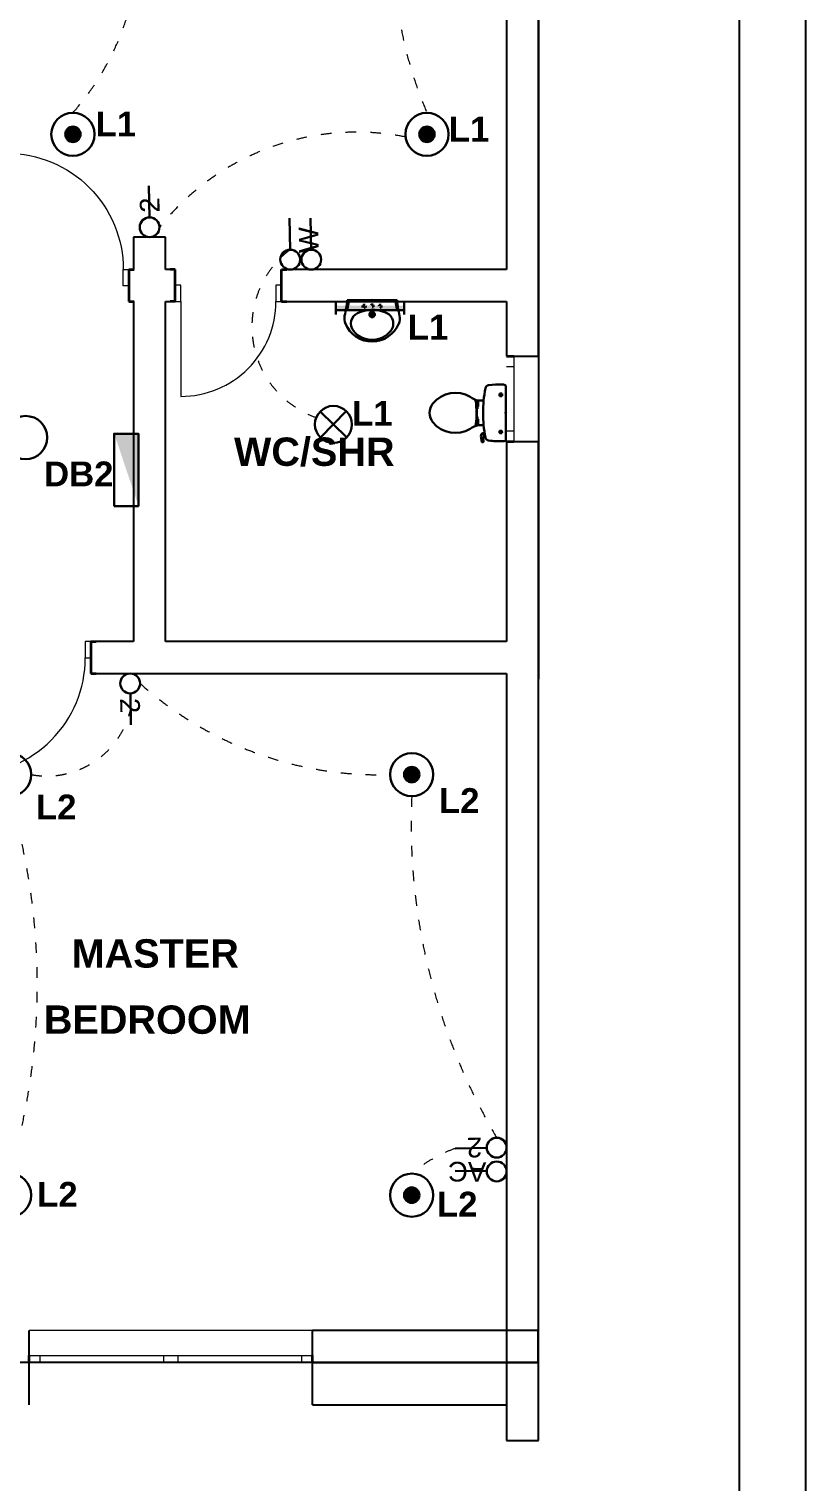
# Model space of a CAD drawing. Header units: inches. Extents: x 23 to 2032867, y 13 to 664695.
# Drawn here: x 179328 to 184809, y 297588 to 307837 of the extents above; entities that cross this region are included whole.
import ezdxf
from ezdxf.enums import TextEntityAlignment as Align

# ---------------------------------------------------------------- set-up
doc = ezdxf.new("R2010")
doc.units = ezdxf.units.IN
doc.header["$MEASUREMENT"] = 0
doc.linetypes.add('DASHED1', pattern=[1, 0.3, -0.4, 0.3])
doc.linetypes.add('Hidden Line', pattern=[391.222223, 282.222223, -109])
for name, color, linetype, lineweight, true_color in [('Annotation - Text_Pen_No__86', 7, 'Continuous', 20, 0x5555ff), ('ARCHICAD Doors_Pen_No__23', 7, 'Continuous', 20, 0xff6600), ('ARCHICAD Doors_Pen_No__3', 7, 'Continuous', 18, 0xff6600), ('ARCHICAD Windows_Pen_No__23', 7, 'Continuous', 20, 0xff6600), ('ARCHICAD Windows_Pen_No__3', 7, 'Continuous', 18, 0xff6600), ('Structural - Bearing_Pen_No__89', 7, 'Continuous', 20, 0x71cebe)]:
    doc.layers.add(name, color=color, linetype=linetype, lineweight=lineweight, true_color=true_color)
for name, color, linetype, lineweight in [('ARCHICAD Doors_Pen_No__27', 7, 'Continuous', 35), ('ARCHICAD Windows_Pen_No__27', 7, 'Continuous', 35), ('Building', 8, 'Continuous', 18), ('Structural - Bearing_Pen_No__27', 7, 'Continuous', 35)]:
    doc.layers.add(name, color=color, linetype=linetype, lineweight=lineweight)
for name, color, linetype in [('E-inst', 3, 'Continuous'), ('E-inst.', 3, 'Continuous'), ('E-power', 1, 'Continuous'), ('LIAB', 8, 'Continuous'), ('PLOTYR', 15, 'Continuous')]:
    doc.layers.add(name, color=color, linetype=linetype)
doc.styles.add('GENERATED_STYLE_2', font='arialbd.ttf')
doc.styles.add('NEW', font='swisseb.ttf', dxfattribs={"width": 0.75})
doc.styles.add('ORIG2', font='ORIG2')

msp = doc.modelspace()

# ---------------------------------------------------------------- hatches: boundary and pattern name
at = {"layer": 'E-inst.', "lineweight": 30}
for points in [[(179582.821, 307094.402, -1), (179691.519, 307094.402, -1)], [(182080.408, 307094.402, -1), (182189.106, 307094.402, -1)], [(181973.358, 302577.728, -1), (182082.056, 302577.728, -1)], [(181973.358, 299611.231, -1), (182082.056, 299611.231, -1)]]:
    msp.add_hatch(color=256, dxfattribs=at).paths.add_polyline_path(points)
h = msp.add_hatch(color=256, dxfattribs=at)
h.dxf.hatch_style = 1
h.paths.add_polyline_path([(181975.3, 305884.698), (181975.3, 305854.363), (181491.014, 305854.363), (181491.014, 305869.53), (181491.014, 305884.698)])
at = {"layer": 'E-power', "linetype": 'Continuous', "lineweight": 30}
h = msp.add_hatch(color=1, dxfattribs=at)
h.dxf.hatch_style = 1
h.paths.add_polyline_path([(180099.584, 304474.13), (179928.876, 304981.762), (180099.584, 304981.762)])

# ---------------------------------------------------------------- linework, layer by layer
at = {"layer": 'ARCHICAD Doors_Pen_No__23', "color": 8, "linetype": 'Continuous'}
for p, q in [((179992.718, 306025.445), (179992.718, 306140.445)), ((179992.718, 306140.445), (180032.718, 306140.445)), ((180032.718, 306140.445), (180032.718, 306025.445)), ((180032.718, 306025.445), (179992.718, 306025.445)), ((180399.475, 306030.445), (180359.475, 306030.445)), ((180359.475, 306030.445), (180359.475, 305915.445)), ((180399.475, 305915.445), (180399.475, 306030.445)), ((181109.475, 306030.445), (181069.475, 306030.445)), ((181069.475, 306030.445), (181069.475, 305915.445)), ((181109.475, 305915.445), (181109.475, 306030.445)), ((180359.475, 305915.445), (180399.475, 305915.445)), ((181069.475, 305915.445), (181109.475, 305915.445)), ((179764.481, 303515.801), (179724.481, 303515.801)), ((179724.481, 303515.801), (179724.481, 303400.801)), ((179764.481, 303400.801), (179764.481, 303515.801)), ((179724.481, 303400.801), (179764.481, 303400.801))]:
    msp.add_line(p, q, dxfattribs=at)
at = {"layer": 'ARCHICAD Doors_Pen_No__27', "color": 8, "linetype": 'Continuous'}
for p, q in [((180032.718, 306140.445), (180032.718, 306025.445)), ((180032.718, 306140.445), (180069.718, 306140.445)), ((180359.475, 306140.445), (180322.475, 306140.445)), ((180359.475, 306030.445), (180359.475, 306140.445)), ((181109.475, 306030.445), (181109.475, 306140.445)), ((181109.475, 306140.445), (181146.475, 306140.445)), ((180032.718, 306025.445), (180032.718, 305915.445)), ((180359.475, 305915.445), (180359.475, 306030.445)), ((181109.475, 305915.445), (181109.475, 306030.445)), ((180032.718, 305915.445), (180069.718, 305915.445)), ((180359.475, 305915.445), (180322.475, 305915.445)), ((181109.475, 305915.445), (181146.475, 305915.445)), ((179764.481, 303515.801), (179764.481, 303400.801)), ((179764.481, 303515.801), (179801.481, 303515.801)), ((179764.481, 303400.801), (179764.481, 303290.801)), ((179764.481, 303290.801), (179801.481, 303290.801))]:
    msp.add_line(p, q, dxfattribs=at)
at = {"layer": 'ARCHICAD Doors_Pen_No__3', "color": 8, "linetype": 'Continuous'}
msp.add_line((180399.475, 305915.445), (180399.475, 305245.445), dxfattribs=at)
at = {"layer": 'ARCHICAD Doors_Pen_No__3', "color": 8, "linetype": 'Continuous', "extrusion": (0, 0, -1)}
msp.add_ellipse((179172.718, 306140.445), major_axis=(-579.828, 579.828), ratio=1, start_param=0.785398163, end_param=2.35619449, dxfattribs=at)
at = {"layer": 'ARCHICAD Doors_Pen_No__3', "color": 8, "linetype": 'Continuous'}
for centre, major_axis, start_param, end_param in [((180399.475, 305915.445), (-473.762, 473.762), 2.35619449, 3.926990817), ((178904.481, 303400.801), (579.828, 579.828), 3.926990817, 5.497787144)]:
    msp.add_ellipse(centre, major_axis=major_axis, ratio=1, start_param=start_param, end_param=end_param, dxfattribs=at)
at = {"layer": 'ARCHICAD Windows_Pen_No__23', "color": 8, "linetype": 'Continuous'}
for p, q in [((182746.925, 305528.677), (182746.925, 305453.677)), ((182746.925, 305453.677), (182696.925, 305453.677)), ((182696.925, 305003.677), (182746.925, 305003.677)), ((182696.925, 304928.677), (182696.925, 305003.677)), ((182746.925, 305003.677), (182746.925, 304928.677)), ((179327.879, 298481.203), (179402.879, 298481.203)), ((179402.879, 298481.203), (179402.879, 298431.203)), ((180277.879, 298431.203), (180277.879, 298481.203)), ((180277.879, 298481.203), (180327.879, 298481.203)), ((180327.879, 298481.203), (180377.879, 298481.203)), ((180377.879, 298481.203), (180377.879, 298431.203)), ((181252.879, 298431.203), (181252.879, 298481.203)), ((181252.879, 298481.203), (181327.879, 298481.203)), ((179402.879, 298431.203), (179327.879, 298431.203)), ((180327.879, 298431.203), (180277.879, 298431.203)), ((180377.879, 298431.203), (180327.879, 298431.203)), ((181327.879, 298431.203), (181252.879, 298431.203))]:
    msp.add_line(p, q, dxfattribs=at)
at = {"layer": 'ARCHICAD Windows_Pen_No__27', "color": 8, "linetype": 'Continuous'}
for p, q in [((182696.925, 305528.677), (182746.925, 305528.677)), ((182696.925, 304928.677), (182746.925, 304928.677)), ((179327.879, 298431.203), (179327.879, 298481.203)), ((181327.879, 298431.203), (181327.879, 298481.203))]:
    msp.add_line(p, q, dxfattribs=at)
at = {"layer": 'ARCHICAD Windows_Pen_No__3', "color": 8, "linetype": 'Continuous'}
for p, q in [((182921.925, 304928.677), (182921.925, 305528.677)), ((182746.925, 305453.677), (182746.925, 305003.677)), ((181327.879, 298656.203), (179327.879, 298656.203)), ((179402.879, 298481.203), (180277.879, 298481.203)), ((180377.879, 298481.203), (181252.879, 298481.203)), ((181327.879, 298431.203), (179327.879, 298431.203)), ((180277.879, 298431.203), (179402.879, 298431.203)), ((181252.879, 298431.203), (180377.879, 298431.203))]:
    msp.add_line(p, q, dxfattribs=at)
at = {"layer": 'Building', "linetype": 'Continuous', "lineweight": 30, "ltscale": 200}
for p, q in [((181743.495, 305919.727), (181743.495, 305928.847)), ((181743.495, 305928.847), (181752.616, 305919.727)), ((181752.616, 305928.847), (181743.495, 305919.727)), ((181743.495, 305919.727, -1683.122), (181743.495, 305928.847, -1683.122)), ((181743.495, 305928.847, -1683.122), (181752.616, 305919.727, -1683.122)), ((181752.616, 305928.847, -1683.122), (181743.495, 305919.727, -1683.122)), ((181752.616, 305919.727), (181752.616, 305928.847)), ((181752.616, 305919.727, -1683.122), (181752.616, 305928.847, -1683.122))]:
    msp.add_line(p, q, dxfattribs=at)
at = {"layer": 'Building', "linetype": 'Continuous', "lineweight": 30, "ltscale": 1000}
for p, q in [((181923.942, 305924.287), (181572.169, 305924.287)), ((181923.942, 305924.287, -1683.122), (181572.169, 305924.287, -1683.122)), ((181582.283, 305924.287), (181580.408, 305901.94)), ((181582.283, 305924.287, -1683.122), (181580.408, 305901.94, -1683.122)), ((181913.828, 305924.287), (181915.704, 305901.94)), ((181913.828, 305924.287, -1683.122), (181915.704, 305901.94, -1683.122)), ((182690.591, 304936.001), (182690.591, 305322.782)), ((182534.851, 305215.795), (182511.067, 305215.795)), ((182479.04, 305208.021), (182495.722, 305208.021)), ((182495.722, 305181.729), (182481.693, 305181.729)), ((182495.722, 305173.937), (182482.292, 305173.937)), ((182491.595, 305156.935), (182487.855, 305156.935)), ((182487.855, 305156.935), (182487.855, 305101.848)), ((182491.595, 305173.937), (182491.595, 305156.935)), ((182495.722, 305208.021), (182495.722, 305173.937)), ((182480.558, 305050.762), (182495.722, 305050.762)), ((182495.722, 305077.054), (182482.7, 305077.054)), ((182495.722, 305084.846), (182483.149, 305084.846)), ((182491.595, 305101.848), (182487.855, 305101.848)), ((182491.595, 305084.846), (182491.595, 305101.848)), ((182495.722, 305050.762), (182495.722, 305084.846)), ((182511.067, 305042.988), (182534.851, 305042.988)), ((182522.079, 304925.039), (182516.057, 304965.441)), ((182531.875, 304923.24), (182526.99, 304921.863)), ((182541.259, 304990.265), (182529.979, 304987.046)), ((182530.994, 304956.585), (182534.684, 304927.48)), ((182532.842, 304987.863), (182538.011, 304965.377)), ((182537.12, 304965.189), (182545.083, 304966.866))]:
    msp.add_line(p, q, dxfattribs=at)
at = {"layer": 'Building', "linetype": 'DASHED1', "lineweight": 30, "ltscale": 50}
for p, q in [((181674.261, 305880.602), (181709.642, 305880.602)), ((181674.261, 305880.602, -1683.122), (181709.642, 305880.602, -1683.122)), ((181691.952, 305897.645), (181691.952, 305862.72)), ((181691.952, 305897.645, -1683.122), (181691.952, 305862.72, -1683.122)), ((181765.746, 305885.014), (181730.366, 305885.014)), ((181765.746, 305885.014, -1683.122), (181730.366, 305885.014, -1683.122)), ((181748.056, 305902.057), (181748.056, 305867.132)), ((181748.056, 305902.057, -1683.122), (181748.056, 305867.132, -1683.122)), ((181821.85, 305880.602), (181786.47, 305880.602)), ((181821.85, 305880.602, -1683.122), (181786.47, 305880.602, -1683.122)), ((181804.16, 305897.645), (181804.16, 305862.72)), ((181804.16, 305897.645, -1683.122), (181804.16, 305862.72, -1683.122))]:
    msp.add_line(p, q, dxfattribs=at)
at = {"layer": 'Building', "linetype": 'Continuous', "lineweight": 30, "ltscale": 50}
for p, q in [((181748.056, 305850.67), (181748.056, 305796.469)), ((181748.056, 305850.67, -1683.122), (181748.056, 305796.469, -1683.122)), ((181721.707, 305823.405), (181774.405, 305823.405)), ((181721.707, 305823.405, -1683.122), (181774.405, 305823.405, -1683.122)), ((182639.517, 305256.405), (182671.536, 305256.405)), ((182655.526, 305240.396), (182655.526, 305272.414)), ((182655.526, 304978.714), (182655.526, 305010.458)), ((182639.655, 304994.586), (182671.398, 304994.586))]:
    msp.add_line(p, q, dxfattribs=at)
at = {"layer": 'Building', "linetype": 'Continuous', "ltscale": 200}
for p, q in [((182684.258, 305135.725), (182696.925, 305135.725)), ((182696.925, 305135.725), (182684.258, 305123.058)), ((182696.925, 305123.058), (182684.258, 305135.725)), ((182684.258, 305123.058), (182696.925, 305123.058))]:
    msp.add_line(p, q, dxfattribs=at)
at = {"layer": 'Building', "linetype": 'DASHED1', "lineweight": 30, "ltscale": 50}
for centre in [(181691.952, 305880.602), (181691.952, 305880.602, -1683.122), (181748.056, 305885.014), (181748.056, 305885.014, -1683.122), (181804.16, 305880.602), (181804.16, 305880.602, -1683.122)]:
    msp.add_circle(centre, 9.504, dxfattribs=at)
at = {"layer": 'Building', "linetype": 'Continuous', "lineweight": 30, "ltscale": 1000}
for centre, radius in [((181748.056, 305823.405), 18.608), ((181748.056, 305823.405, -1683.122), 18.608), ((181748.056, 305823.405), 10.99), ((181748.056, 305823.405, -1683.122), 10.99)]:
    msp.add_circle(centre, radius, dxfattribs=at)
at = {"layer": 'Building', "linetype": 'Continuous', "lineweight": 30, "ltscale": 50}
for centre in [(182655.526, 305256.405), (182655.526, 304994.586)]:
    msp.add_circle(centre, 9.351, dxfattribs=at)
at = {"layer": 'Building', "linetype": 'Continuous', "lineweight": 30, "ltscale": 1000}
for centre, radius, start, end in [((180989.92, 305965.774), 583.726, 345.0270052, 355.9244355), ((180989.92, 305965.774, -1683.122), 583.726, 345.0270052, 355.9244355), ((181476.506, 305901.94), 103.901, 329.9007316, 0.0000094), ((181476.506, 305901.94, -1683.122), 103.901, 329.9007316, 0.0000094), ((181681.032, 305759.03), 82.661, 115.2174734, 218.537704), ((181681.032, 305759.03, -1683.122), 82.661, 115.2174734, 218.537704), ((181748.409, 305619.055), 238.006, 67.8276538, 115.5349405), ((181748.409, 305619.055, -1683.122), 238.006, 67.8276538, 115.5349405), ((181814.124, 305759.382), 83.628, 321.6817737, 73.2461383), ((181814.124, 305759.382, -1683.122), 83.628, 321.6817737, 73.2461383), ((182019.605, 305901.94), 103.901, 180.0000006, 210.0992783), ((182019.605, 305901.94, -1683.122), 103.901, 180.0000006, 210.0992783), ((182506.192, 305965.774), 583.726, 184.075602, 194.9730049), ((182506.192, 305965.774, -1683.122), 583.726, 184.075602, 194.9730049), ((181656.289, 305797.727), 103.901, 170.4525984, 202.4906661), ((181656.289, 305797.727, -1683.122), 103.901, 170.4525984, 202.4906661), ((181748.051, 305835.533), 203.147, 202.4424723, 338.1531127), ((181748.051, 305835.533, -1683.122), 203.147, 202.4424723, 338.1531127), ((181822.317, 305808.296), 124.156, 335.8931025, 336.0931451), ((181822.317, 305808.296, -1683.122), 124.156, 335.8931025, 336.0931451), ((181839.823, 305797.727), 103.901, 337.5093438, 9.5474663), ((181839.823, 305797.727, -1683.122), 103.901, 337.5093438, 9.5474663), ((181748.056, 305812.415), 168.347, 218.53754, 321.4625075), ((181748.056, 305812.415, -1683.122), 168.347, 218.53754, 321.4625075), ((182573.17, 305298.233), 26.494, 96.330877, 169.2903908), ((182669.062, 304433.923), 896.106, 90.0000019, 96.330877), ((182669.664, 305296.216), 33.819, 51.7697938, 91.0191617), ((182335.217, 305066.692), 204.567, 58.9077103, 140.8791806), ((182259.777, 304941.596), 350.65, 56.1570702, 58.9077103), ((182511.067, 305316.361), 100.566, 236.1570684, 270), ((182463.381, 305207.706), 15.584, 6.9358105, 52.5800181), ((183463.979, 305129.211), 933.119, 174.6980974, 185.3019114), ((183465.918, 305129.391), 935.068, 169.2903908, 174.6980974), ((182258.123, 305129.391), 105.195, 140.8791806, 219.1208282), ((181762.683, 305122.468), 721.447, 354.3005444, 6.9358206), ((182335.217, 305192.091), 204.567, 219.1208282, 301.0923054), ((182259.777, 305317.188), 350.65, 301.0923054, 303.8429316), ((182511.067, 304942.422), 100.566, 90.0000019, 123.8429404), ((182465.057, 305052.368), 15.584, 307.7817379, 354.3005444), ((183465.918, 305129.391), 935.068, 185.3019114, 190.7270761), ((182535.325, 304968.313), 19.481, 105.9271971, 188.4778948), ((182525.933, 304925.613), 3.896, 188.4778948, 285.7397884), ((182538.725, 304957.564), 7.792, 101.8886154, 187.22379), ((182530.818, 304926.99), 3.896, 285.7397884, 7.2238087), ((182572.853, 304960.208), 26.118, 190.7270761, 263.6508475), ((182669.062, 305824.86), 896.106, 263.6508475, 270), ((182669.664, 304962.567), 33.819, 268.9808265, 308.2302081)]:
    msp.add_arc(centre, radius, start, end, dxfattribs=at)
at = {"layer": 'E-inst', "color": 3, "lineweight": 30}
for p, q in [((180176.834, 306508.762), (180172.62, 306731.315)), ((181168.952, 306280.331), (181164.738, 306502.885)), ((181317.315, 306280.331), (181313.101, 306502.885)), ((181381.834, 305139.338), (181567.767, 304957.338)), ((181383.801, 304955.371), (181565.8, 305141.305)), ((180042.622, 303150.915), (180046.837, 302928.361)), ((182557.039, 299944.91), (182334.485, 299940.696)), ((182557.032, 299779.597), (182334.459, 299782.608))]:
    msp.add_line(p, q, dxfattribs=at)
for centre, radius in [((180178.317, 306438.826), 69.951), ((181170.435, 306210.396), 69.951), ((181318.798, 306210.396), 69.951), ((181474.801, 305048.338), 130.091), ((180041.14, 303220.85), 69.951), ((182626.974, 299946.393), 69.951), ((182626.974, 299778.492), 69.951)]:
    msp.add_circle(centre, radius, dxfattribs=at)
at = {"layer": 'E-inst.', "lineweight": 30}
for p, q in [((181491.014, 305869.53), (181491.014, 305915.445)), ((181491.014, 305884.698), (181491.014, 305854.363)), ((181491.014, 305869.53), (181491.014, 305823.616)), ((181975.3, 305854.363), (181491.014, 305854.363)), ((181975.3, 305869.53), (181975.3, 305915.445)), ((181975.3, 305884.698), (181975.3, 305854.363)), ((181975.3, 305869.53), (181975.3, 305823.616))]:
    msp.add_line(p, q, dxfattribs=at)
for centre, radius in [((179637.17, 307094.402), 152.207), ((182134.757, 307094.402), 152.207), ((179637.17, 307094.402), 54.349), ((182134.757, 307094.402), 54.349), ((179303.794, 304955.512), 152.207), ((179191.295, 302577.728), 152.207), ((182027.707, 302577.728), 152.207), ((182027.707, 302577.728), 54.349), ((179191.295, 299611.231), 152.207), ((182027.707, 299611.231), 152.207), ((182027.707, 299611.231), 54.349)]:
    msp.add_circle(centre, radius, dxfattribs=at)
at = {"layer": 'E-inst.', "color": 6, "linetype": 'DASHED1', "lineweight": 20, "ltscale": 250}
for centre, radius, start, end in [((178240.684, 308480.424), 1863.457, 318.5389619, 36.3852252), ((184826.492, 308395.84), 2926.801, 156.8800389, 203.1199611), ((181639.065, 305331.974), 1777.482, 78.8201408, 141.4858358), ((181580.476, 305738.287), 680.561, 127.206082, 250.5592732), ((181796.859, 305103.873), 2527.369, 228.1636479, 271.7831009), ((179452.693, 303175.188), 607.355, 259.642975, 347.1040574), ((174737.187, 301094.48), 4648.737, 343.3620354, 16.6379646), ((186380.283, 302229.075), 4357.006, 177.4158034, 210.5211163), ((182663.653, 299016.911), 980.678, 109.6122854, 130.4267809)]:
    msp.add_arc(centre, radius, start, end, dxfattribs=at)
at = {"layer": 'E-power', "color": 1, "linetype": 'Continuous', "lineweight": 30}
msp.add_lwpolyline([(179927.993, 304471.397), (179927.993, 304981.762), (180099.584, 304981.762), (180099.584, 304471.397)], close=True, dxfattribs=at)
at = {"layer": 'LIAB', "color": 7, "linetype": 'Continuous', "ltscale": 256.031999}
msp.add_line((184339.191, 288529.775), (184339.191, 314535.73), dxfattribs=at)
at = {"layer": 'PLOTYR', "color": 1, "linetype": 'Continuous', "ltscale": 250}
msp.add_line((184808.613, 288060.353), (184808.613, 315005.152), dxfattribs=at)
at = {"layer": 'Structural - Bearing_Pen_No__27', "color": 8, "linetype": 'Continuous', "lineweight": 25}
for p, q in [((182921.925, 305528.677), (182921.925, 310881.203)), ((182696.925, 310656.203), (182696.925, 306140.445)), ((180290.817, 306368.876), (180065.817, 306368.876)), ((180065.817, 306368.876), (180065.817, 306140.445)), ((180290.817, 306140.445), (180290.817, 306368.876)), ((180032.718, 306140.445), (180069.718, 306140.445)), ((180032.718, 306140.445), (180032.718, 306025.445)), ((180065.817, 306140.445), (180032.718, 306140.445)), ((180359.475, 306140.445), (180290.817, 306140.445)), ((180359.475, 306140.445), (180322.475, 306140.445)), ((180359.475, 306030.445), (180359.475, 306140.445)), ((181109.475, 306140.445), (181146.475, 306140.445)), ((181109.475, 306030.445), (181109.475, 306140.445)), ((182696.925, 306140.445), (181109.475, 306140.445)), ((180032.718, 306025.445), (180032.718, 305915.445)), ((180359.475, 305915.445), (180359.475, 306030.445)), ((181109.475, 305915.445), (181109.475, 306030.445)), ((180032.718, 305915.445), (180069.718, 305915.445)), ((180032.718, 305915.445), (180065.817, 305915.445)), ((180065.817, 305915.445), (180065.817, 303515.801)), ((180290.817, 305915.445), (180359.475, 305915.445)), ((180290.817, 303515.801), (180290.817, 305915.445)), ((180359.475, 305915.445), (180322.475, 305915.445)), ((181109.475, 305915.445), (181146.475, 305915.445)), ((181109.475, 305915.445), (182696.925, 305915.445)), ((181109.475, 305915.445), (182696.925, 305915.445)), ((182696.925, 305915.445), (182696.925, 305528.677)), ((182696.925, 305528.677), (182746.925, 305528.677)), ((182746.925, 305528.677), (182921.925, 305528.677)), ((182696.925, 304928.677), (182746.925, 304928.677)), ((182696.925, 304928.677), (182696.925, 303515.801)), ((182746.925, 304928.677), (182921.925, 304928.677)), ((182921.925, 297879.574), (182921.925, 304928.677)), ((179764.481, 303515.801), (179801.481, 303515.801)), ((179764.481, 303515.801), (179764.481, 303400.801)), ((180065.817, 303515.801), (179764.481, 303515.801)), ((182696.925, 303515.801), (180290.817, 303515.801)), ((179764.481, 303400.801), (179764.481, 303290.801)), ((179764.481, 303290.801), (179801.481, 303290.801)), ((179764.481, 303290.801), (182696.925, 303290.801)), ((182696.925, 303290.801), (182696.925, 297879.574)), ((179327.879, 298481.203), (179327.879, 298656.203)), ((181327.879, 298481.203), (181327.879, 298656.203)), ((182919.907, 298656.203), (181327.879, 298656.203)), ((182919.907, 298431.203), (182919.907, 298656.203)), ((179327.879, 298431.203), (179327.879, 298481.203)), ((181327.879, 298431.203), (181327.879, 298481.203)), ((179327.879, 298131.203), (179327.879, 298431.203)), ((181327.879, 298131.203), (181327.879, 298431.203)), ((181327.879, 298431.203), (182919.907, 298431.203)), ((182694.907, 298431.203), (181327.879, 298431.203)), ((181327.879, 298131.203), (182694.907, 298131.203)), ((182696.925, 297879.574), (182921.925, 297879.574))]:
    msp.add_line(p, q, dxfattribs=at)
at = {"layer": 'Structural - Bearing_Pen_No__89', "color": 8, "linetype": 'Continuous', "lineweight": 25}
for p, q in [((182921.925, 310881.203), (182919.907, 298431.203)), ((182919.907, 298431.203), (178595.925, 298431.203))]:
    msp.add_line(p, q, dxfattribs=at)

# ---------------------------------------------------------------- texts
at = {"layer": 'Annotation - Text_Pen_No__86', "color": 8, "linetype": 'Hidden Line', "lineweight": 25, "style": 'GENERATED_STYLE_2'}
for s, p in [('WC/SHR', (180773.577, 304755.605)), ('MASTER', (179628.42, 301216.481)), ('BEDROOM', (179432.069, 300749.35))]:
    msp.add_text(s, height=200, dxfattribs=at).set_placement(p)
at = {"layer": 'E-inst', "color": 7, "lineweight": 30, "style": 'NEW'}
for s, p in [('L1', (179940.538, 307167.201, -1168.161)), ('L1', (182431.888, 307130.389, -1168.161)), ('L1', (182142.646, 305734.46, -1168.161)), ('L1', (181749.662, 305126.802, -1168.161)), ('L2', (182362.631, 302395.975, -1168.161)), ('L2', (179519.597, 302350.606, -1168.161)), ('L2', (179527.832, 299617.962, -1168.161)), ('L2', (182348.66, 299548.943, -1168.161))]:
    msp.add_text(s, height=175, rotation=360, dxfattribs=at).set_placement(p, align=Align.MIDDLE)
at = {"layer": 'E-inst', "color": 7, "lineweight": 30, "char_height": 138.74777, "width": 5827.10721, "style": 'ORIG2'}
for s, insert, attachment_point, rotation in [('{\\fArial|b0|i0|c0|p34;2}', (180108.396, 306647.861, 13888.51), 3, 91.2145695), ('{\\fArial|b0|i0|c0|p34;W}', (181229.456, 306439.308, 13888.51), 3, 91.2145695), ('{\\fArial|b0|i0|c0|p34;2}', (180111.06, 303011.816, 13888.51), 3, 271.2145695), ('{\\fArial|b0|i0|c0|p34;2}', (182417.94, 299876.472, 13888.51), 3, 181.2145695), ('{\\fArial|b0|i0|c0|p34;AC}', (182551.861, 299704.379, 13888.51), 1, 179.0952282)]:
    msp.add_mtext(s, dxfattribs=dict(at, insert=insert, attachment_point=attachment_point, rotation=rotation))
at = {"layer": 'E-power', "color": 7, "linetype": 'Continuous', "lineweight": 30, "style": 'NEW'}
msp.add_text('DB2', height=175, dxfattribs=at).set_placement((179678.613, 304700.224, -7439.926), align=Align.MIDDLE)

doc.saveas('drawing.dxf')
